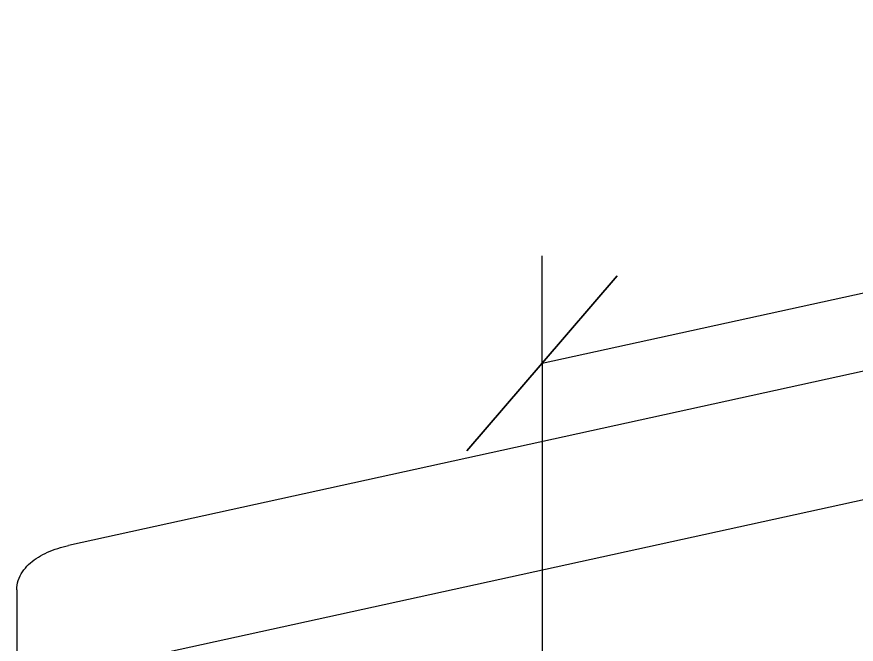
# Model space of a CAD drawing. Header units: metres. Extents: x -24.8 to 3.4, y -2.1 to 25.8.
# Drawn here: x -24.4306 to -24.1059, y 13.9163 to 14.1592 of the extents above; entities that cross this region are included whole.
import ezdxf

# ---------------------------------------------------------------- set-up
doc = ezdxf.new("R2010")
doc.units = ezdxf.units.M
for name, color, linetype, lineweight in [('A-ANNO-DIMS', 7, 'Continuous', 5), ('A-ANNO-DIMS-20', 7, 'Continuous', 5), ('P-SANR-FIXT', 7, 'Continuous', 5)]:
    doc.layers.add(name, color=color, linetype=linetype, lineweight=lineweight)
doc.styles.add('Century Gothic_1', font='GOTHIC.TTF', dxfattribs={"height": 0.02})
doc.dimstyles.new('Setores_1_mm', dxfattribs={"dimscale": 0.3048, "dimtxt": 0.020883, "dimasz": 0.208333, "dimexe": 0.15748, "dimexo": 0.098425, "dimgap": 0.114829, "dimtad": 1, "dimrnd": 0.01, "dimzin": 0, "dimdsep": 46, "dimtxsty": 'Century Gothic_1', "dimblk1": 'OBLIQUE', "dimblk2": 'OBLIQUE', "dimsah": 1, "dimcen": 0.09, "dimazin": 0, "dimtfac": 1, "dimtdec": 4, "dimtix": 1, "dimtmove": 0, "dimatfit": 3, "dimfxl": 1, "dimtvp": 1, "dimtolj": 1, "dimtzin": 0, "dimarcsym": 2})

# ---------------------------------------------------------------- blocks, each defined once
blk = doc.blocks.new('USO_ESG_Cuba lavatório retângular - Uso geral-3263039-BWC GUARITA')
at = {"layer": 'P-SANR-FIXT'}
for p, q in [((-24.09366, 14.024), (-24.4106, 13.9545)), ((-24.04378, 13.98518), (-24.3851, 13.91033)), ((-24.43064, 13.93729), (-24.43064, 13.90288))]:
    blk.add_line(p, q, dxfattribs=at)
blk.add_polyline3d([(-24.43064, 13.93729, 0), (-24.43061, 13.93823, 0), (-24.4305, 13.93916, 0), (-24.43031, 13.94008, 0), (-24.43006, 13.94097, 0), (-24.42974, 13.94184, 0), (-24.42936, 13.94269, 0), (-24.42893, 13.9435, 0), (-24.42844, 13.94429, 0), (-24.42791, 13.94504, 0), (-24.42733, 13.94576, 0), (-24.42672, 13.94645, 0), (-24.42606, 13.94711, 0), (-24.42537, 13.94774, 0), (-24.42464, 13.94835, 0), (-24.42389, 13.94893, 0), (-24.4231, 13.94948, 0), (-24.42228, 13.95001, 0), (-24.42143, 13.95051, 0), (-24.42056, 13.95099, 0), (-24.41965, 13.95144, 0), (-24.41873, 13.95187, 0), (-24.41778, 13.95228, 0), (-24.4168, 13.95267, 0), (-24.4158, 13.95303, 0), (-24.41478, 13.95338, 0), (-24.41375, 13.95369, 0), (-24.41269, 13.95399, 0), (-24.41161, 13.95426, 0), (-24.4106, 13.9545, 0)], dxfattribs=at)
blk = doc.blocks.new('DIMBLOCK1-BWC GUARITA')
at = {"layer": 'A-ANNO-DIMS-20'}
for p, q in [((-23.80534, 14.1176), (-23.80534, 14.15919)), ((-24.22745, 14.02503), (-23.80534, 14.1176)), ((-23.80534, 14.1176), (-23.80534, 13.8693)), ((-24.22745, 14.02503), (-24.22745, 14.06662)), ((-24.22745, 14.02503), (-24.22745, 13.86336))]:
    blk.add_line(p, q, dxfattribs=at)
at = {"layer": 'A-ANNO-DIMS-20', "lineweight": 25}
for p, q in [((-23.80534, 14.1176), (-23.77627, 14.15149)), ((-23.80534, 14.1176), (-23.83441, 14.08372)), ((-24.22745, 14.02503), (-24.19838, 14.05891)), ((-24.22745, 14.02503), (-24.25652, 13.99115))]:
    blk.add_line(p, q, dxfattribs=at)
at = {"layer": 'A-ANNO-DIMS-20', "color": 0, "insert": (-24.06495, 14.11724), "char_height": 0.02, "width": 0.1058091, "attachment_point": 1, "rotation": 12.3694, "line_spacing_factor": 0.984502, "style": 'Century Gothic_1'}
blk.add_mtext('0,46 m', dxfattribs=at)
blk = doc.blocks.new('_Oblique')
at = {"color": 0, "linetype": 'ByBlock', "lineweight": -2}
blk.add_line((-0.5, -0.5), (0.5, 0.5), dxfattribs=at)

msp = doc.modelspace()

# ---------------------------------------------------------------- block references
at = {"layer": 'P-SANR-FIXT'}
msp.add_blockref('USO_ESG_Cuba lavatório retângular - Uso geral-3263039-BWC GUARITA', (0, 0), dxfattribs=at)

# ---------------------------------------------------------------- dimensions: what is measured, and where the dimension line sits
at = {"layer": 'A-ANNO-DIMS'}
dim = msp.add_linear_dim(base=(-23.86273, 14.10502), p1=(-24.22745, 13.83737), p2=(-23.80534, 13.84331), angle=12.3694, dimstyle='Setores_1_mm', override={"dimpost": '<>', "dimfxl": 0.42216}, dxfattribs=at)
dim.commit()
dim.dimension.update_dxf_attribs({"geometry": 'DIMBLOCK1-BWC GUARITA', "text_midpoint": (-24.07447, 14.10517)})

doc.saveas('drawing.dxf')
